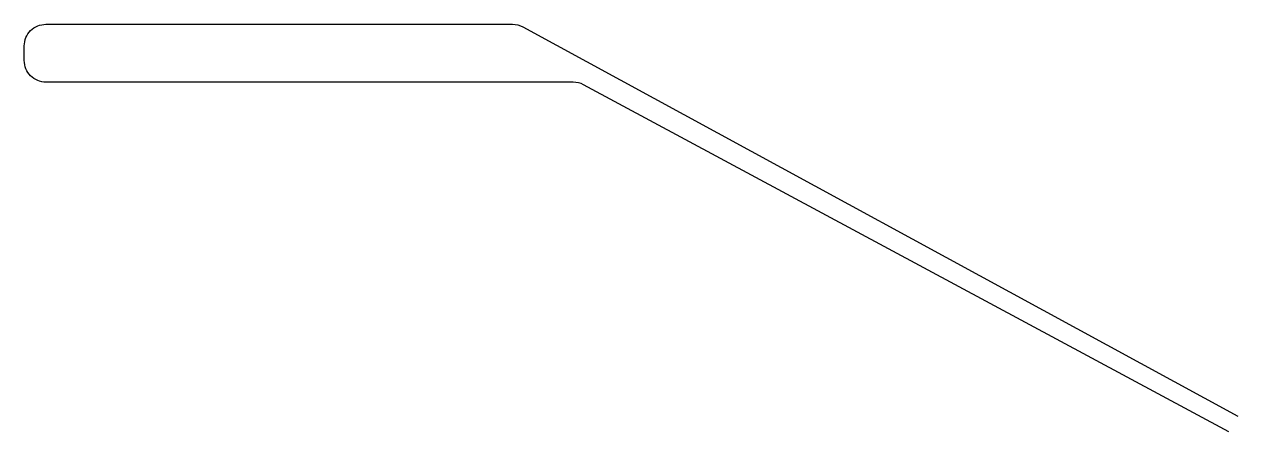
# Model space of a CAD drawing. Header units: millimetres. Extents: x 0 to 1789, y -601 to 0.
import ezdxf

# ---------------------------------------------------------------- set-up
doc = ezdxf.new("R2010")
doc.units = ezdxf.units.MM

msp = doc.modelspace()

# ---------------------------------------------------------------- linework, layer by layer
msp.add_lwpolyline([(1776.3, -600.8), (824.6, -89.2, 0.123947), (809.4, -85.4), (32, -85.4, -0.414214), (0, -53.4), (0, -32, -0.414214), (32, 0), (720, 0, -0.125307), (735.3, -3.9), (1789.2, -577.8)], format="xyb")

doc.saveas('drawing.dxf')
